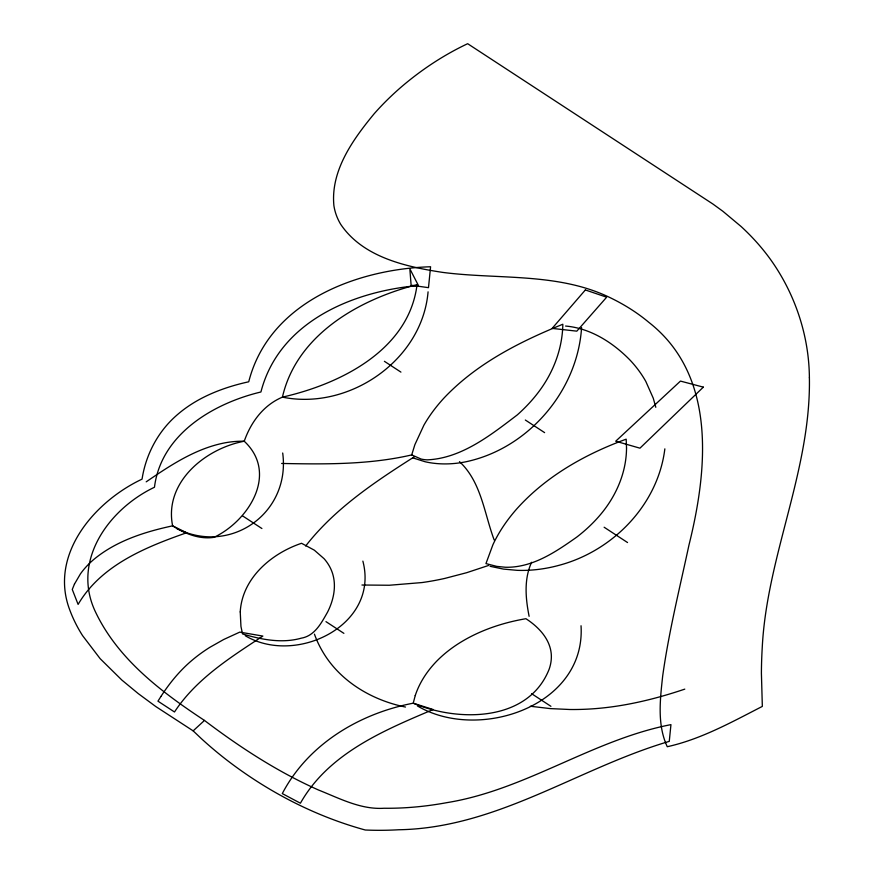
<?xml version="1.0" encoding="UTF-8"?>
<svg xmlns="http://www.w3.org/2000/svg" width="874" height="874" viewBox="0 0 874 874"><rect width="100%" height="100%" fill="white"/><g stroke="black" fill="none" stroke-linecap="round" stroke-linejoin="round"><path stroke-width="1.31" d="M581.581 327.586C577.528 391.377 527.754 449.116 465.077 461.953A74.749 49.916 -15.3 0 1 425.157 461.756L412.878 457.9M428.074 291.84C422.218 360.547 348.715 410.66 282.433 397.135C263.391 405.154 250.882 422.229 244.239 441.228C205.292 448.548 163.897 482.273 172.615 525.842C184.775 533.621 199.359 539.597 214.043 537.335C248.729 520.751 278.719 473.522 244.239 441.228A68.096 45.481 -15.3 0 0 224.837 442.856C195.612 448.482 170.364 465.35 146.198 481.836M664.852 448.854C657.98 504.801 612.871 550.959 559.284 565.249A98.249 65.616 -15.3 0 1 517.222 570.34L503.468 569.094L490.096 566.308M411.709 454.917L414.866 444.702L423.912 425.168A178.678 119.323 -15.3 0 1 444.058 397.976C476.494 363.617 519.582 341.81 562.834 324.243C562.463 347.874 553.941 370.926 540.099 389.957A164.192 109.654 -15.3 0 1 517.255 414.932C491.035 434.848 461.669 458.304 427.364 459.855A27.28 18.223 -15.3 0 1 421.104 459.036L411.709 454.917C369.101 464.815 325.106 464.291 281.647 463.46M531.611 562.255C523.799 579.233 525.58 598.526 529.12 616.323M305.671 545.988C334.753 508.592 374.913 481.869 414.462 456.709M193.154 730.861L204.472 720.438C240.066 747.401 277.779 771.939 318.682 790.085C339.713 798.443 360.831 809.761 384.112 808.253C405.175 808.494 426.217 806.451 446.931 802.638C525.984 789.834 592.594 739.808 670.948 724.633L669.266 741.36C578.009 768.202 496.956 828.126 398.741 829.754A248.238 165.787 -15.3 0 1 365.266 830.005C315.405 816.327 268.668 792.15 227.688 760.741A662.077 442.157 -15.3 0 1 201.151 738.432L193.154 730.861L155.769 706.531L138.256 693.606L121.901 680.103L100.149 658.668L82.593 635.649A294.505 196.683 -15.3 0 1 69.854 610.194C48.551 554.804 94.468 501.534 142.058 479.138C145.707 455.288 157.342 432.696 175.324 416.505A102.105 68.194 -15.3 0 1 198.343 400.074C214.054 391.377 231.228 385.62 248.729 381.785C269.028 302.229 356.111 269.083 430.587 266.756L428.489 287.666L411.119 285.219L409.83 268.777L418.428 285.536C352.593 291.239 278.97 321.872 260.922 391.989C213.354 403.318 161.024 434.236 154.469 487.244C109.174 508.843 71.537 560.223 95.058 611.035C117.509 659.04 161.384 691.99 204.472 720.438M488.719 565.402L466.694 572.689L444.691 578.446A192.193 128.358 -15.3 0 1 421.967 582.565L389.258 585.252L361.945 585.012M684.79 689.127C656.887 698.544 628.078 705.668 598.712 708.344A208.416 139.185 -15.3 0 1 569.804 709.502L550.249 708.596L530.376 706.258M565.587 326.046C590.518 328.209 612.925 342.564 630.056 360.121A217.976 145.576 -15.3 0 1 645.831 381.479L653.271 398.227L655.806 407.295M405.492 707.044C372.248 700.325 340.281 681.589 322.79 651.851A222.968 148.908 -15.3 0 1 314.443 634.153M176.745 528.552C230.66 555.58 290.736 512.972 282.695 453.005M245.277 635.726C295.609 665.868 379.709 625.445 362.874 561.119M417.357 705.886C478.187 742.135 586.039 706.356 581.035 625.751M525.329 420.023L544.611 432.63M384.396 361.312L400.926 372.116M604.131 527.23L627.554 542.546M531.632 693.705L550.926 706.323M242.611 515.911L261.905 528.519M325.969 621.643L343.886 633.355M459.484 461.636C481.345 481.956 484.229 513.442 494.192 540.023M240.241 611.909L240.951 626.429L242.524 633.923C261.37 639.604 281.854 643.646 301.246 638.184C314.804 635.89 321.403 622.933 327.597 612.051C333.431 600.46 336.501 586.815 332.754 574.098A86.897 58.034 -15.3 0 0 324.057 558.672L314.312 550.161L301.53 543.289C271.377 553.417 242.142 578.184 240.241 611.909M809.39 377.765C811.05 470.354 766.815 555.908 762.237 647.645A968.567 646.836 -15.3 0 0 761.407 673.209L762.336 706.4C731.746 722.077 701.09 739.207 667.266 746.724C657.008 724.688 660.154 699.408 662.678 676.028C668.829 631.913 679.601 588.628 688.952 545.125C707.525 470.409 717.193 375.776 648.803 322.32A269.563 180.022 -15.3 0 0 611.92 298.547C559.48 272.142 498.956 279.746 442.506 272.371C405.645 266.712 363.027 257.295 340.74 224.389A114.177 76.257 -15.3 0 1 333.901 205.674C330.448 170.681 352.998 139.414 374.148 113.784A273.376 182.568 -15.3 0 1 401.854 86.493C421.825 69.472 443.916 54.909 467.656 43.7L712.911 204.024L722.896 211.29L741.097 226.508A410.714 274.283 -15.3 0 1 770.682 259.698C795.089 293.926 809.073 335.671 809.39 377.765M626.527 448.012C626.418 472.758 615.908 496.563 599.968 515.201A146.799 98.041 -15.3 0 1 576.709 537.149C557.907 550.358 537.674 564.32 514.24 566.876A47.414 31.661 -15.3 0 1 505.238 567.237L496.76 566.385L485.955 563.599L492.925 544.71A191.297 127.757 -15.3 0 1 516.763 508.908C546.032 476.21 585.318 454.098 626.177 439.174L626.527 448.012M417.051 284.64C408.912 350.234 340.194 384.057 282.433 397.135C296.657 334.676 359.334 299.334 417.051 284.64M415.237 695.562L413.227 703.188C359.542 713.479 308.107 744.069 282.291 793.592L300.416 803.206C328.362 753.661 383.26 730.609 433.143 709.524L413.227 703.188C457.932 722.121 528.18 722.263 549.145 669.222A71.974 48.07 -15.3 0 0 551.166 653.075C549.44 638.107 538.002 626.582 525.94 618.705C502.026 622.78 478.559 630.766 458.052 643.898A109.337 73.012 -15.3 0 0 436.891 660.973C427.32 670.795 419.542 682.485 415.237 695.562M74.454 584.105L72.269 589.458L78.103 604.415C101.122 565.117 145.663 547.124 186.599 532.758L172.615 525.842C144.505 531.884 115.881 540.962 93.496 559.71A83.478 55.75 -15.3 0 0 80.452 573.847L74.454 584.105M160.969 696.425L157.954 701.166L174.494 711.982C196.202 678.858 230.474 657.434 262.856 636.075L239.76 632.12L223.7 639.495L209.815 647.35A127.943 85.444 -15.3 0 0 192.498 659.903C180.088 670.271 169.709 682.856 160.969 696.425M585.361 289.96L552.139 328.395L576.818 331.159L606.654 297.193L585.361 289.96M703.341 387.138L639.954 448.176L615.7 441.228L680.453 381.086L703.341 387.138"/></g></svg>
